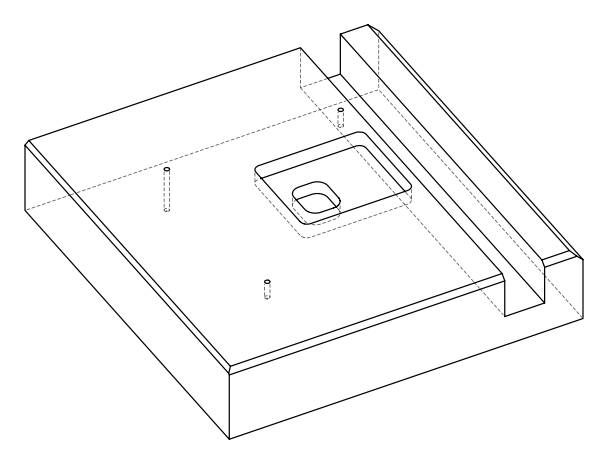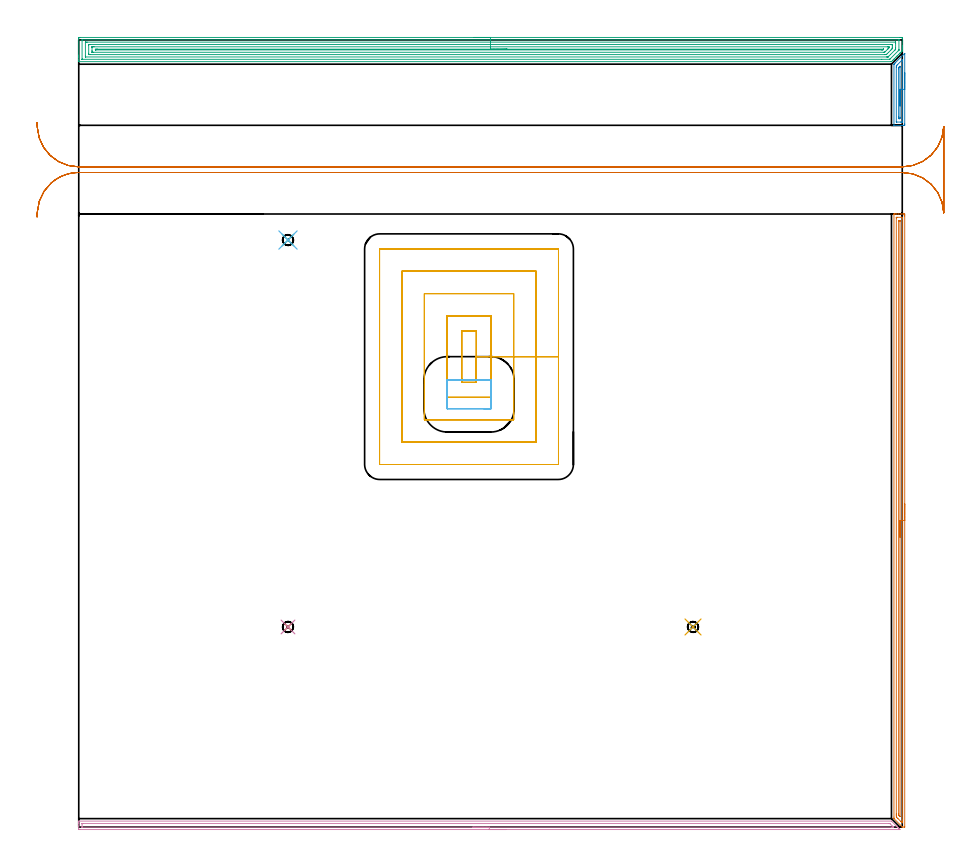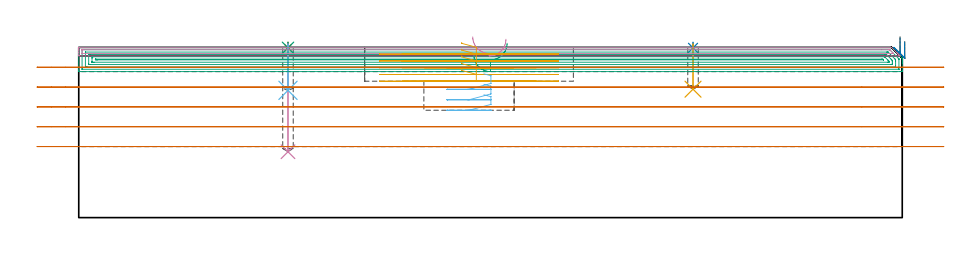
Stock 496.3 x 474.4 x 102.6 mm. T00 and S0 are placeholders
(PLAN: 13 operations, 5 tool changes, 73.9 min)
(1 SPOT_DRILL | STEP1POCKET | NXT0321_9005460120000 | 0.03 min | 3 mm3)
(2 SPOT_DRILL_1 | STEP1POCKET_1 | NXT0321_9005460120000 | 0.03 min | 0 mm3)
(3 SPOT_DRILL_2 | STEP1POCKET_2 | NXT0321_9005460120000 | 0.03 min | 0 mm3)
(4 DRILL_BLIND_HOLE_INTO_CENTER | STEP1POCKET | UGT0301_459 | 0.26 min | 1946 mm3)
(5 DRILL_BLIND_HOLE_INTO_CENTER_1 | STEP1POCKET_1 | UGT0301_459 | 0.11 min | 756 mm3)
(6 DRILL_BLIND_HOLE_INTO_CENTER_2 | STEP1POCKET_2 | UGT0301_459 | 0.11 min | 777 mm3)
(7 AREA_MILL | FG_CHAMFER_SURFACE | UGT0205_001 | 8.99 min | 7873 mm3)
(8 AREA_MILL_1 | FG_CHAMFER_SURFACE_1 | UGT0205_001 | 1.14 min | 1116 mm3)
(9 AREA_MILL_2 | FG_CHAMFER_SURFACE_2 | UGT0205_001 | 23.95 min | 52715 mm3)
(10 AREA_MILL_3 | FG_CHAMFER_SURFACE_3 | UGT0205_001 | 8.07 min | 6391 mm3)
(11 MILL_RECTANGULAR_POCKET | POCKET_RECTANGULAR_STRAIGHT | UGT0201_100 | Follow Part, ap 4.5, ae 75% | 14.42 min | 378449 mm3)
(12 MILL_RECTANGULAR_POCKET_1 | POCKET_RECTANGULAR_STRAIGHT_1 | UGT0201_006 | Follow Part, ap 7, ae 75% | 0.97 min | 40230 mm3)
(13 MILL_RECTANGULAR_SLOT | SLOT_RECTANGULAR | UGT0201_005 | Follow Part, ap 12.5, ae 75% | 15.75 min | 1585172 mm3)
(TOOL NXT0321_9005460120000 | NC Spot Drill, 142deg, 12mm, Carbide, Uncoated | D12 PA142 FL30 Z2)
(TOOL UGT0301_459 | Carbide Drill 6.4 mm | D6.4 PA118 FL63 Z2)
(TOOL UGT0205_001 | Chamfer Mill 20 x 3 x 45 deg. | D20 FL50 Z2)
(TOOL UGT0201_100 | End Mill 18 mm | D18 FL22 Z2)
(TOOL UGT0201_006 | End Mill 28 mm | D28 FL25 Z2)
(TOOL UGT0201_005 | End Mill 50 mm | D50 FL150 Z8)
(OP 1 SPOT_DRILL)
G17 G21 G94 G90
T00 M6
G54
G17 G0 G90 X126.1 Y120.6 S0 M3
G43 Z112.6 H0
G94 G81 G98 Z102.325 F250. R105.6
G80
M5
M2
(OP 2 SPOT_DRILL_1)
G17 G21 G94 G90
T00 M6
G54
G17 G0 G90 X370.2 Y120.6 S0 M3
G43 Z112.6 H0
G94 G81 G98 Z102.325 F250. R105.6
G80
M5
M2
(OP 3 SPOT_DRILL_2)
G17 G21 G94 G90
T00 M6
G54
G17 G0 G90 X126.1 Y353.8 S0 M3
G43 Z112.6 H0
G94 G81 G98 Z102.325 F250. R105.6
G80
M5
M2
(OP 4 DRILL_BLIND_HOLE_INTO_CENTER)
G17 G21 G94 G90
T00 M6
G54
G17 G0 G90 X126.1 Y120.6 S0 M3
G43 Z112.6 H0
G94 G81 G98 Z39.7 F250. R104.6
G80
M5
M2
(OP 5 DRILL_BLIND_HOLE_INTO_CENTER_1)
G17 G21 G94 G90
T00 M6
G54
G17 G0 G90 X370.2 Y120.6 S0 M3
G43 Z112.6 H0
G94 G81 G98 Z77.4 F250. R104.6
G80
M5
M2
(OP 6 DRILL_BLIND_HOLE_INTO_CENTER_2)
G17 G21 G94 G90
T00 M6
G54
G17 G0 G90 X126.1 Y353.8 S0 M3
G43 Z112.6 H0
G94 G81 G98 Z76.7 F250. R104.6
G80
M5
M2
(OP 7 AREA_MILL)
G17 G21 G94 G90
T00 M6
G54
G17 G0 G90 X497.8 Y194.75 S1061 M3
G43 Z112.6 H0
Z106.1
G94 G1 Y194.712 Z105.228 F250.
Y194.598 Z104.364
Y194.409 Z103.512
Y194.147 Z102.68
Y193.813 Z101.874
Y193.41 Z101.1
Y192.941 Z100.364
Y192.41 Z99.672
Y191.821 Z99.029
Y191.178 Z98.44
Y190.486 Z97.909
Y189.75 Z97.44
Y188.976 Z97.037
Y188.17 Z96.703
Y187.338 Z96.441
Y186.486 Z96.252
Y185.622 Z96.138
Y184.75 Z96.1
Y0.081
X497.792 Y0.01 Z96.105
X497.538 Y0. Z96.361
X496.431 Z97.468
X496.4 Y0.002 Z97.499
X496.398 Z97.501
X491.315 Y5.086 Z102.585
X491.308 Y5.094 Z102.592
X491.307 Y5.1 Z102.593
X491.3 Y5.987 Z102.6
Y369.323
X491.303 Y369.49 Z102.588
X491.351 Y369.493 Z102.541
X491.76 Y369.5 Z102.14
X492.061 Z101.838
X492.769 Z101.126
X494.013 Z99.884
X495.441 Z98.455
X496.063 Z97.833
X496.953 Z96.943
X497.222 Y369.498 Z96.675
X497.791 Y369.492 Z96.106
X497.794 Y369.45 Z96.103
X497.799 Y368.875 Z96.101
X497.8 Y368.295 Z96.1
Y184.75
X496.386 Z97.514
Y4.145
X496.383 Y3.306 Z97.517
X496.382 Y3.255 Z97.518
X496.331 Y2.531 Z97.569
X495.544 Y3.306 Z98.356
X495.441 Y3.409 Z98.459
X493.659 Y5.19 Z100.241
X492.868 Y5.987 Z101.032
X492.769 Y6.093 Z101.131
X492.719 Y6.881 Z101.181
X492.717 Y6.934 Z101.183
X492.714 Y7.775 Z101.186
Y7.83
Y367.143
X492.715 Y367.198 Z101.185
X492.718 Y367.307 Z101.182
X492.725 Y367.49 Z101.175
X492.769 Y367.492 Z101.131
X493.25 Y367.499 Z100.65
X495.921 Y367.5 Z97.979
X496.331 Y367.497 Z97.569
X496.358 Y367.494 Z97.542
X496.369 Y367.491 Z97.531
X496.379 Y367.47 Z97.521
X496.386 Y367.088 Z97.514
Y184.75
X494.971 Z98.929
Y6.398
X494.97 Y6.361 Z98.93
X494.969 Y6.341 Z98.931
X494.943 Y6.364 Z98.957
X494.682 Y6.619 Z99.218
X494.55 Y6.749 Z99.35
X494.418 Y6.881 Z99.482
X494.286 Y7.016 Z99.614
X494.198 Y7.109 Z99.702
X494.135 Y7.178 Z99.765
X494.134 Y7.2 Z99.766
X494.131 Y7.302 Z99.769
X494.129 Y7.775 Z99.771
X494.128 Y8.198 Z99.772
X494.129 Y365.406 Z99.771
X494.13 Y365.459 Z99.77
X494.132 Y365.484 Z99.768
X494.134 Y365.489 Z99.766
X494.153 Y365.491 Z99.747
X494.352 Y365.499 Z99.548
X494.55 Z99.35
X494.749 Y365.495 Z99.151
X494.881 Y365.49 Z99.019
X494.965 Y365.483 Z98.935
X494.967 Y365.441 Z98.933
X494.969 Y365.3 Z98.931
X494.971 Y364.878 Z98.929
Y184.75
Y183.878 Z98.967
Y183.013 Z99.08
Y182.162 Z99.269
Y181.33 Z99.532
Y180.524 Z99.865
Y179.75 Z100.268
Y179.014 Z100.737
Y178.322 Z101.268
Y177.679 Z101.857
Y177.09 Z102.501
Y176.558 Z103.193
Y176.09 Z103.929
Y175.687 Z104.702
Y175.353 Z105.508
Y175.091 Z106.34
Y174.902 Z107.192
Y174.788 Z108.057
Y174.75 Z108.929
G0 Z112.6
M5
M2
(OP 8 AREA_MILL_1)
G17 G21 G94 G90
T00 M6
G54
G17 G0 G90 X497.8 Y454.6 S1061 M3
G43 Z112.6 H0
Z106.1
G94 G1 Y454.562 Z105.228 F250.
Y454.448 Z104.364
Y454.259 Z103.512
Y453.997 Z102.68
Y453.663 Z101.874
Y453.26 Z101.1
Y452.792 Z100.364
Y452.26 Z99.672
Y451.671 Z99.029
Y451.028 Z98.44
Y450.336 Z97.908
Y449.6 Z97.44
Y448.826 Z97.037
Y448.02 Z96.703
Y447.188 Z96.441
Y446.337 Z96.252
Y445.472 Z96.138
Y444.6 Z96.1
Y423.696
X497.798 Y423.386 Z96.102
X497.79 Y422.906 Z96.104
X497.709 Y422.902 Z96.186
X497.222 Y422.9 Z96.673
X496.821 Z97.074
X496.331 Z97.562
X495.529 Z98.37
X495.441 Z98.458
X491.415 Z102.484
X491.311 Y422.906 Z102.584
X491.305 Y422.909 Z102.591
X491.3 Y422.944 Z102.6
Y459.627
X491.304 Y459.795 Z102.589
X491.373 Y459.874 Z102.524
X491.56 Y460.06 Z102.339
X491.614 Y460.114 Z102.285
X491.878 Y460.38 Z102.018
X492.009 Y460.511 Z101.888
X497.608 Y466.109 Z96.29
X497.667 Y466.168 Z96.23
X497.792 Y466.29 Z96.106
X497.795 Y466.278 Z96.104
X497.799 Y466.153 Z96.101
X497.8 Y466.109 Z96.1
Y444.6
X496.386 Z97.514
X496.385 Y425.1 Z97.515
X496.384 Y425.045 Z97.516
X496.379 Y424.938 Z97.521
X496.373 Y424.909 Z97.527
X496.362 Y424.906 Z97.538
X496.331 Y424.904 Z97.569
X495.696 Y424.9 Z98.204
X495.441 Z98.459
X493.023 Y424.902 Z100.877
X492.769 Y424.908 Z101.131
X492.735 Y424.91 Z101.165
X492.721 Y424.924 Z101.179
X492.714 Y425.154 Z101.186
X492.715 Y457.913 Z101.185
X492.721 Y458.743 Z101.179
X492.736 Y458.775 Z101.164
X492.769 Y458.812 Z101.131
X493.175 Y459.223 Z100.725
X493.576 Y459.627 Z100.324
X496.28 Y462.329 Z97.62
X496.331 Y462.376 Z97.569
X496.377 Y462.415 Z97.523
X496.382 Y462.332 Z97.518
X496.384 Y462.278 Z97.516
X496.385 Y462.224 Z97.515
X496.386 Y461.394 Z97.514
Y444.6
X494.972 Z98.928
X494.971 Y427.806 Z98.929
X494.969 Y427.39 Z98.931
X494.965 Y426.922 Z98.935
X494.571 Y426.901 Z99.329
X494.55 Z99.35
X494.135 Y426.922 Z99.765
X494.131 Y427.337 Z99.769
X494.129 Y427.806 Z99.771
Y428.224
Y456.975
X494.131 Y457.39 Z99.769
X494.135 Y457.625 Z99.765
X494.146 Y457.734 Z99.755
X494.261 Y457.859 Z99.639
X494.404 Y458.004 Z99.496
X494.55 Y458.15 Z99.35
X494.851 Y458.444 Z99.049
X494.944 Y458.534 Z98.956
X494.965 Y458.426 Z98.935
X494.968 Y458.328 Z98.932
X494.971 Y457.859 Z98.929
X494.972 Y444.6 Z98.928
Y443.728 Z98.966
Y442.864 Z99.08
Y442.012 Z99.269
Y441.18 Z99.532
Y440.374 Z99.865
Y439.6 Z100.268
Y438.864 Z100.737
Y438.172 Z101.268
Y437.529 Z101.857
Y436.94 Z102.501
Y436.409 Z103.193
Y435.94 Z103.928
Y435.537 Z104.702
Y435.203 Z105.508
Y434.941 Z106.34
Y434.752 Z107.192
Y434.638 Z108.057
Y434.6 Z108.928
G0 Z112.6
M5
M2
(OP 9 AREA_MILL_2)
G17 G21 G94 G90
T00 M6
G54
G17 G0 G90 X238.15 Y475.9 S1061 M3
G43 Z112.6 H0
Z98.
G94 G1 X238.188 Z97.128 F250.
X238.302 Z96.264
X238.491 Z95.412
X238.753 Z94.58
X239.087 Z93.774
X239.49 Z93.
X239.959 Z92.264
X240.49 Z91.572
X241.079 Z90.929
X241.722 Z90.34
X242.414 Z89.808
X243.15 Z89.34
X243.924 Z88.937
X244.73 Z88.603
X245.562 Z88.341
X246.414 Z88.152
X247.278 Z88.038
X248.15 Z88.
X495.072
X495.678 Y475.898 Z88.002
X496.278 Y475.893 Z88.004
X496.293 Y475.892 Z88.006
X496.3 Y475.294 Z88.603
Y470.831 Z93.063
Y470.288 Z93.609
Y469.939 Z93.957
Y469.395 Z94.501
Y469.046 Z94.849
Y468.231 Z95.668
Y468.154 Z95.745
X496.299 Y467.81 Z96.087
X496.274 Y467.774 Z96.125
X496.208 Y467.707 Z96.191
X496.009 Y467.509 Z96.391
X495.763 Y467.261 Z96.635
X495.12 Y466.619 Z97.28
X495.083 Y466.582 Z97.317
X494.871 Y466.369 Z97.527
X494.23 Y465.73 Z98.17
X494.189 Y465.689 Z98.211
X493.978 Y465.476 Z98.42
X493.341 Y464.841 Z99.059
X493.295 Y464.795 Z99.104
X493.086 Y464.584 Z99.312
X492.452 Y463.952 Z99.948
X492.402 Y463.901 Z99.998
X492.193 Y463.691 Z100.205
X491.563 Y463.063 Z100.837
X491.508 Y463.008 Z100.891
X491.301 Y462.799 Z101.097
X490.674 Y462.174 Z101.726
X490.615 Y462.114 Z101.785
X490.408 Y461.906 Z101.99
X489.914 Y461.414 Z102.484
X489.803 Y461.305 Z102.591
X489.423 Y461.3 Z102.6
X0.175
X0.009 Y461.302 Z102.588
X0.006 Y461.324 Z102.567
X0.003 Y461.361 Z102.53
X0. Y461.774 Z102.125
Y462.1 Z101.799
Y462.799 Z101.096
Y464.04 Z99.857
Y464.584 Z99.311
Y465.205 Z98.691
Y475.022 Z88.875
X0.002 Y475.294 Z88.604
X0.007 Y475.892 Z88.006
X0.022 Y475.893 Z88.004
X0.622 Y475.9 Z88.
X248.15
Y474.486 Z89.414
X493.976
X494.145 Y474.484 Z89.416
X494.257 Y474.481 Z89.419
X494.292 Y474.479 Z89.421
X494.294 Y474.475 Z89.425
X494.297 Y474.459 Z89.441
X494.299 Y474.401 Z89.499
Y468.639 Z95.261
X494.295 Y468.396 Z95.504
X494.29 Y468.275 Z95.625
X494.286 Y468.248 Z95.652
X494.263 Y468.221 Z95.679
X494.202 Y468.154 Z95.746
X494.048 Y467.998 Z95.902
X493.891 Y467.841 Z96.059
X489.135 Y463.086 Z100.814
X488.843 Y462.799 Z101.101
X488.778 Y462.74 Z101.16
X488.751 Y462.721 Z101.179
X488.698 Y462.718 Z101.182
X488.613 Y462.715 Z101.185
X483.929 Y462.714 Z101.186
X2.324
X2.155 Y462.716 Z101.184
X2.043 Y462.719 Z101.181
X2.008 Y462.721 Z101.179
X2.006 Y462.725 Z101.175
X2.003 Y462.741 Z101.159
X2.001 Y462.799 Z101.101
X2. Y473.917 Z89.983
X2.004 Y474.401 Z89.499
X2.007 Y474.452 Z89.448
X2.009 Y474.472 Z89.428
X2.072 Y474.479 Z89.421
X2.24 Y474.484 Z89.416
X2.325 Y474.485 Z89.415
X248.15 Y474.486 Z89.414
Y473.072 Z90.828
X492.104 Y473.071 Z90.829
X492.256 Y473.07 Z90.83
X492.281 Y473.068 Z90.832
X492.287 Y473.066 Z90.834
X492.29 Y473.046 Z90.854
X492.296 Y472.942 Z90.958
X492.299 Y472.812 Z91.088
X492.3 Y472.616 Z91.284
Y469.743 Z94.157
X492.296 Y469.046 Z94.854
X492.292 Y468.858 Z95.042
X492.275 Y468.687 Z95.213
X492.104 Y468.506 Z95.394
X491.929 Y468.329 Z95.571
X491.755 Y468.154 Z95.746
X489.25 Y465.649 Z98.251
X488.185 Y464.584 Z99.316
X487.91 Y464.31 Z99.59
X487.815 Y464.22 Z99.68
X487.739 Y464.15 Z99.75
X487.717 Y464.135 Z99.765
X487.692 Y464.133 Z99.767
X487.636 Y464.131 Z99.769
X487.198 Y464.129 Z99.771
X486.742 Y464.128 Z99.772
X4.196 Y464.129 Z99.771
X4.044 Y464.13 Z99.77
X4.019 Y464.132 Z99.768
X4.013 Y464.134 Z99.766
X4.01 Y464.154 Z99.746
X4.004 Y464.258 Z99.642
X4.001 Y464.388 Z99.512
X4. Y464.584 Z99.316
X4.001 Y472.811 Z91.089
X4.007 Y473.008 Z90.892
X4.01 Y473.059 Z90.841
X4.028 Y473.065 Z90.835
X4.082 Y473.067 Z90.833
X4.196 Y473.07 Z90.83
X4.634 Y473.071 Z90.829
X5.09 Y473.072 Z90.828
X248.15
Y471.657 Z92.243
X489.49
X490.256 Y471.65 Z92.25
X490.29 Y471.646 Z92.254
X490.293 Y471.598 Z92.302
X490.297 Y471.491 Z92.409
X490.299 Y471.277 Z92.623
X490.3 Y470.848 Z93.052
Y469.956 Z93.944
X490.297 Y469.501 Z94.399
X490.293 Y469.282 Z94.618
X490.29 Y469.174 Z94.726
X490.251 Y469.112 Z94.788
X490.19 Y469.046 Z94.854
X489.81 Y468.66 Z95.24
X489.423 Y468.272 Z95.628
X488.025 Y466.873 Z97.027
X487.131 Y465.981 Z97.919
X486.742 Y465.596 Z98.304
X486.698 Y465.558 Z98.342
X486.67 Y465.548 Z98.352
X485.849 Y465.543 Z98.357
X485.782
X6.81
X6.044 Y465.55 Z98.35
X6.01 Y465.554 Z98.346
X6.007 Y465.602 Z98.298
X6.003 Y465.709 Z98.191
X6.001 Y465.923 Z97.977
X6. Y466.352 Z97.548
X6.001 Y471.269 Z92.631
X6.003 Y471.488 Z92.412
X6.007 Y471.597 Z92.303
X6.01 Y471.646 Z92.254
X6.056 Y471.651 Z92.249
X6.877 Y471.657 Z92.243
X6.944
X248.15
Y470.243 Z93.657
X487.331
X487.636 Y470.242 Z93.658
X488.229 Y470.239 Z93.661
X488.274 Y470.236 Z93.664
X488.29 Y470.227 Z93.673
X488.296 Y470.172 Z93.728
X488.295 Y469.939 Z93.961
X488.29 Y469.609 Z94.291
X488.133 Y469.443 Z94.457
X487.747 Y469.046 Z94.854
X487.692 Y468.99 Z94.91
X485.849 Y467.148 Z96.752
X485.687 Y466.994 Z96.906
X485.658 Y466.968 Z96.932
X485.626 Y466.964 Z96.936
X485.554 Y466.961 Z96.939
X485.259 Y466.958 Z96.942
X8.969 Y466.957 Z96.943
X8.664 Y466.958 Z96.942
X8.071 Y466.961 Z96.939
X8.026 Y466.964 Z96.936
X8.01 Y466.973 Z96.927
X8.004 Y467.028 Z96.872
X8.002 Y467.261 Z96.639
X8. Y467.924 Z95.976
Y469.709 Z94.191
X8.001 Y469.939 Z93.961
X8.002 Y470.105 Z93.795
X8.006 Y470.187 Z93.713
X8.01 Y470.226 Z93.674
X8.019 Y470.236 Z93.664
X8.055 Y470.238 Z93.662
X8.361 Y470.242 Z93.658
X8.664 Y470.243 Z93.657
X9.253
X248.15
Y468.829 Z95.071
X484.955
X484.997 Y468.828 Z95.072
X485.047 Y468.824 Z95.076
X485.059 Y468.823 Z95.077
X485.057 Y468.817 Z95.083
X485.036 Y468.789 Z95.111
X485.001 Y468.749 Z95.151
X484.993 Y468.74 Z95.16
X484.622 Y468.381 Z95.519
X484.52 Y468.378 Z95.522
X484.062 Y468.373 Z95.527
X483.844 Y468.371 Z95.529
X10.451
X10.232 Y468.373 Z95.527
X10.078 Y468.376 Z95.524
X10.01 Y468.379 Z95.521
X10.008 Y468.418 Z95.482
X10.004 Y468.601 Z95.299
X10.01 Y468.818 Z95.082
X10.451 Y468.825 Z95.075
X10.67 Y468.828 Z95.072
X11.127 Y468.829 Z95.071
X11.345
X248.15
X249.022 Z95.109
X249.887 Z95.223
X250.738 Z95.412
X251.57 Z95.674
X252.376 Z96.008
X253.15 Z96.411
X253.886 Z96.88
X254.578 Z97.411
X255.221 Z98.
X255.81 Z98.643
X256.342 Z99.335
X256.81 Z100.071
X257.213 Z100.845
X257.547 Z101.651
X257.809 Z102.483
X257.998 Z103.335
X258.112 Z104.2
X258.15 Z105.071
G0 Z112.6
M5
M2
(OP 10 AREA_MILL_3)
G17 G21 G94 G90
T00 M6
G54
G17 G0 G90 X257.45 Y-1.5 S1061 M3
G43 Z112.6 H0
Z107.5
G94 G1 X257.412 Z106.628 F250.
X257.298 Z105.763
X257.109 Z104.912
X256.847 Z104.08
X256.513 Z103.274
X256.11 Z102.5
X255.642 Z101.764
X255.11 Z101.072
X254.521 Z100.429
X253.878 Z99.84
X253.186 Z99.308
X252.45 Z98.84
X251.676 Z98.437
X250.87 Z98.103
X250.038 Z97.841
X249.186 Z97.652
X248.322 Z97.538
X247.45 Z97.5
X0.631
X0.264 Y-1.496 Z97.502
X0.01 Y-1.492 Z97.504
X0. Y-1.138 Z97.858
Y0.612 Z99.607
Y2.003 Z100.999
Y2.363 Z101.357
Y3.082 Z102.082
Y3.302 Z102.302
X0.003 Y3.454 Z102.446
X0.01 Y3.598 Z102.589
X0.184 Y3.6 Z102.6
X489.798
X489.801 Y3.599 Z102.599
X492.79 Y0.612 Z99.608
X492.928 Y0.473 Z99.471
X493.084 Y0.317 Z99.315
X493.227 Y0.175 Z99.17
X493.375 Y0.026 Z99.024
X493.512 Y-0.111 Z98.887
X493.665 Y-0.263 Z98.732
X493.822 Y-0.421 Z98.577
X493.94 Y-0.539 Z98.458
X494.103 Y-0.7 Z98.294
X494.269 Y-0.868 Z98.13
X494.457 Y-1.057 Z97.943
X494.63 Y-1.23 Z97.77
X494.704 Y-1.303 Z97.696
X494.865 Y-1.469 Z97.529
X494.883 Y-1.494 Z97.504
X494.865 Y-1.499 Z97.499
X247.45 Y-1.5 Z97.5
Y-0.086 Z98.914
X2.238 Y-0.085 Z98.915
X2.061 Y-0.082 Z98.918
X2.019 Y-0.079 Z98.921
X2.009 Y-0.076 Z98.924
X2.006 Y-0.063 Z98.937
X2.003 Y-0.028 Z98.972
X2. Y0.148 Z99.148
Y1.898 Z100.898
X2.003 Y2.035 Z101.035
X2.007 Y2.144 Z101.144
X2.01 Y2.175 Z101.175
X2.021 Y2.179 Z101.179
X2.063 Y2.181 Z101.181
X2.419 Y2.185 Z101.185
X2.6 Y2.186 Z101.186
X488.191 Y2.185 Z101.185
X488.547 Y2.182 Z101.182
X488.724 Y2.179 Z101.179
X488.765 Y2.173 Z101.173
X488.817 Y2.126 Z101.126
X488.903 Y2.045 Z101.045
X490.337 Y0.612 Z99.612
X490.692 Y0.255 Z99.255
X490.966 Y-0.027 Z98.973
X491.006 Y-0.079 Z98.921
X490.912 Y-0.081 Z98.919
X490.692 Y-0.084 Z98.916
X490.511 Y-0.085 Z98.915
X489.798 Y-0.086 Z98.914
X247.45
X246.578 Z98.952
X245.714 Z99.066
X244.862 Z99.255
X244.03 Z99.517
X243.224 Z99.851
X242.45 Z100.254
X241.714 Z100.723
X241.022 Z101.254
X240.379 Z101.843
X239.79 Z102.486
X239.258 Z103.178
X238.79 Z103.914
X238.387 Z104.688
X238.053 Z105.494
X237.791 Z106.326
X237.602 Z107.178
X237.488 Z108.043
X237.45 Z108.914
G0 Z112.6
M5
M2
(OP 11 MILL_RECTANGULAR_POCKET)
G17 G21 G94 G90
T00 M6
G54
G17 G0 G90 X230.8 Y270.123 S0 M3
G43 Z112.6 H0
Z105.6
G94 G1 Y268. Z105.031 F250.
X239.6 Z102.673
Y283.5 Z98.52
Y299. F500.
X230.8
Y268.
X239.6
Y283.5
X248.6
Y308.
X221.8
Y259.
X248.6
Y283.5
X262.1
Y321.5
X208.3
Y245.5
X262.1
Y283.5
X275.6
Y335.
X194.8
Y232.
X275.6
Y283.5
X289.1
Y348.4
X289.095 Y348.455
X289.055 Y348.495
X289. Y348.5
X181.4
X181.345 Y348.495
X181.305 Y348.455
X181.3 Y348.4
Y218.6
X181.305 Y218.545
X181.345 Y218.505
X181.4 Y218.5
X289.
X289.055 Y218.505
X289.095 Y218.545
X289.1 Y218.6
Y283.5
Y284.5
G0 X230.8 Y270.123 Z101.52
G1 Y268. Z100.951 F250.
X239.6 Z98.593
Y283.5 Z94.44
Y299. F500.
X230.8
Y268.
X239.6
Y283.5
X248.6
Y308.
X221.8
Y259.
X248.6
Y283.5
X262.1
Y321.5
X208.3
Y245.5
X262.1
Y283.5
X275.6
Y335.
X194.8
Y232.
X275.6
Y283.5
X289.1
Y348.4
X289.095 Y348.455
X289.055 Y348.495
X289. Y348.5
X181.4
X181.345 Y348.495
X181.305 Y348.455
X181.3 Y348.4
Y218.6
X181.305 Y218.545
X181.345 Y218.505
X181.4 Y218.5
X289.
X289.055 Y218.505
X289.095 Y218.545
X289.1 Y218.6
Y283.5
Y284.5
G0 X230.8 Y270.123 Z97.44
G1 Y268. Z96.871 F250.
X239.6 Z94.513
Y283.5 Z90.36
Y299. F500.
X230.8
Y268.
X239.6
Y283.5
X248.6
Y308.
X221.8
Y259.
X248.6
Y283.5
X262.1
Y321.5
X208.3
Y245.5
X262.1
Y283.5
X275.6
Y335.
X194.8
Y232.
X275.6
Y283.5
X289.1
Y348.4
X289.095 Y348.455
X289.055 Y348.495
X289. Y348.5
X181.4
X181.345 Y348.495
X181.305 Y348.455
X181.3 Y348.4
Y218.6
X181.305 Y218.545
X181.345 Y218.505
X181.4 Y218.5
X289.
X289.055 Y218.505
X289.095 Y218.545
X289.1 Y218.6
Y283.5
Y284.5
G0 X230.8 Y270.123 Z93.36
G1 Y268. Z92.791 F250.
X239.6 Z90.433
Y283.5 Z86.28
Y299. F500.
X230.8
Y268.
X239.6
Y283.5
X248.6
Y308.
X221.8
Y259.
X248.6
Y283.5
X262.1
Y321.5
X208.3
Y245.5
X262.1
Y283.5
X275.6
Y335.
X194.8
Y232.
X275.6
Y283.5
X289.1
Y348.4
X289.095 Y348.455
X289.055 Y348.495
X289. Y348.5
X181.4
X181.345 Y348.495
X181.305 Y348.455
X181.3 Y348.4
Y218.6
X181.305 Y218.545
X181.345 Y218.505
X181.4 Y218.5
X289.
X289.055 Y218.505
X289.095 Y218.545
X289.1 Y218.6
Y283.5
Y284.5
G0 X230.8 Y270.123 Z89.28
G1 Y268. Z88.711 F250.
X239.6 Z86.353
Y283.5 Z82.2
Y299. F500.
X230.8
Y268.
X239.6
Y283.5
X248.6
Y308.
X221.8
Y259.
X248.6
Y283.5
X262.1
Y321.5
X208.3
Y245.5
X262.1
Y283.5
X275.6
Y335.
X194.8
Y232.
X275.6
Y283.5
X289.1
Y348.4
X289.095 Y348.455
X289.055 Y348.495
X289. Y348.5
X181.4
X181.345 Y348.495
X181.305 Y348.455
X181.3 Y348.4
Y218.6
X181.305 Y218.545
X181.345 Y218.505
X181.4 Y218.5
X289.
X289.055 Y218.505
X289.095 Y218.545
X289.1 Y218.6
Y283.5
Y284.5
G0 Z112.6
M5
M2
(OP 12 MILL_RECTANGULAR_POCKET_1)
G17 G21 G94 G90
T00 M6
G54
G17 G0 G90 X244.156 Y252.1 S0 M3
G43 Z112.6 H0
Z86.65
G94 G1 X248.3 Z85.539 F250.
X248.332 Z85.531
X248.374 Y252.126 Z85.518
X248.4 Y252.168 Z85.504
Y269.432 Z80.879
X248.374 Y269.474 Z80.865
X248.332 Y269.5 Z80.852
X248.3 Z80.843
X235.2 Z77.333
X222.1 F500.
X222.045 Y269.495
X222.005 Y269.455
X222. Y269.4
Y252.2
X222.005 Y252.145
X222.045 Y252.105
X222.1 Y252.1
X248.3
X248.355 Y252.105
X248.395 Y252.145
X248.4 Y252.2
Y269.4
X248.395 Y269.455
X248.355 Y269.495
X248.3 Y269.5
X235.2
X234.2
G0 X244.156 Y252.1 Z80.333
G1 X248.3 Z79.223 F250.
X248.332 Z79.214
X248.374 Y252.126 Z79.201
X248.4 Y252.168 Z79.188
Y269.432 Z74.562
X248.374 Y269.474 Z74.549
X248.332 Y269.5 Z74.535
X248.3 Z74.527
X235.2 Z71.017
X222.1 F500.
X222.045 Y269.495
X222.005 Y269.455
X222. Y269.4
Y252.2
X222.005 Y252.145
X222.045 Y252.105
X222.1 Y252.1
X248.3
X248.355 Y252.105
X248.395 Y252.145
X248.4 Y252.2
Y269.4
X248.395 Y269.455
X248.355 Y269.495
X248.3 Y269.5
X235.2
X234.2
G0 X244.156 Y252.1 Z74.017
G1 X248.3 Z72.906 F250.
X248.332 Z72.898
X248.374 Y252.126 Z72.884
X248.4 Y252.168 Z72.871
Y269.432 Z68.245
X248.374 Y269.474 Z68.232
X248.332 Y269.5 Z68.219
X248.3 Z68.21
X235.2 Z64.7
X222.1 F500.
X222.045 Y269.495
X222.005 Y269.455
X222. Y269.4
Y252.2
X222.005 Y252.145
X222.045 Y252.105
X222.1 Y252.1
X248.3
X248.355 Y252.105
X248.395 Y252.145
X248.4 Y252.2
Y269.4
X248.395 Y269.455
X248.355 Y269.495
X248.3 Y269.5
X235.2
X234.2
G0 Z112.6
M5
M2
(OP 13 MILL_RECTANGULAR_SLOT)
G17 G21 G94 G90
T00 M6
G54
G17 G0 G90 X-25.117 Y367.728 S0 M3
G43 Z112.6 H0
Z90.64
G94 G1 X-24.97 Y370.724 F250.
G2 X-16.518 Y388.265 R25. F500.
X-7.907 Y393.217 R25. F375.
X0. Y394.5 R25. F286.
G1 X471.955
X496.3 F500.
G2 X521.29 Y370.207 R25.
G1 X521.3
Y422.193
X521.29
G2 X496.3 Y397.9 R25.
G1 X0.
G2 X-24.97 Y421.676 R25.
G1 X-25.117 Y424.672 F250.
G0 Y367.728 Z78.68
G1 X-24.97 Y370.724
G2 X-16.518 Y388.265 R25. F500.
X-7.907 Y393.217 R25. F375.
X0. Y394.5 R25. F286.
G1 X471.955
X496.3 F500.
G2 X521.29 Y370.207 R25.
G1 X521.3
Y422.193
X521.29
G2 X496.3 Y397.9 R25.
G1 X0.
G2 X-24.97 Y421.676 R25.
G1 X-25.117 Y424.672 F250.
G0 Y367.728 Z66.72
G1 X-24.97 Y370.724
G2 X-16.518 Y388.265 R25. F500.
X-7.907 Y393.217 R25. F375.
X0. Y394.5 R25. F286.
G1 X471.955
X496.3 F500.
G2 X521.29 Y370.207 R25.
G1 X521.3
Y422.193
X521.29
G2 X496.3 Y397.9 R25.
G1 X0.
G2 X-24.97 Y421.676 R25.
G1 X-25.117 Y424.672 F250.
G0 Y367.728 Z54.76
G1 X-24.97 Y370.724
G2 X-16.518 Y388.265 R25. F500.
X-7.907 Y393.217 R25. F375.
X0. Y394.5 R25. F286.
G1 X471.955
X496.3 F500.
G2 X521.29 Y370.207 R25.
G1 X521.3
Y422.193
X521.29
G2 X496.3 Y397.9 R25.
G1 X0.
G2 X-24.97 Y421.676 R25.
G1 X-25.117 Y424.672 F250.
G0 Y367.728 Z42.8
G1 X-24.97 Y370.724
G2 X-16.518 Y388.265 R25. F500.
X-7.907 Y393.217 R25. F375.
X0. Y394.5 R25. F286.
G1 X471.955
X496.3 F500.
G2 X521.29 Y370.207 R25.
G1 X521.3
Y422.193
X521.29
G2 X496.3 Y397.9 R25.
G1 X0.
G2 X-24.97 Y421.676 R25.
G1 X-25.117 Y424.672 F250.
G0 Z112.6
M5
M2
